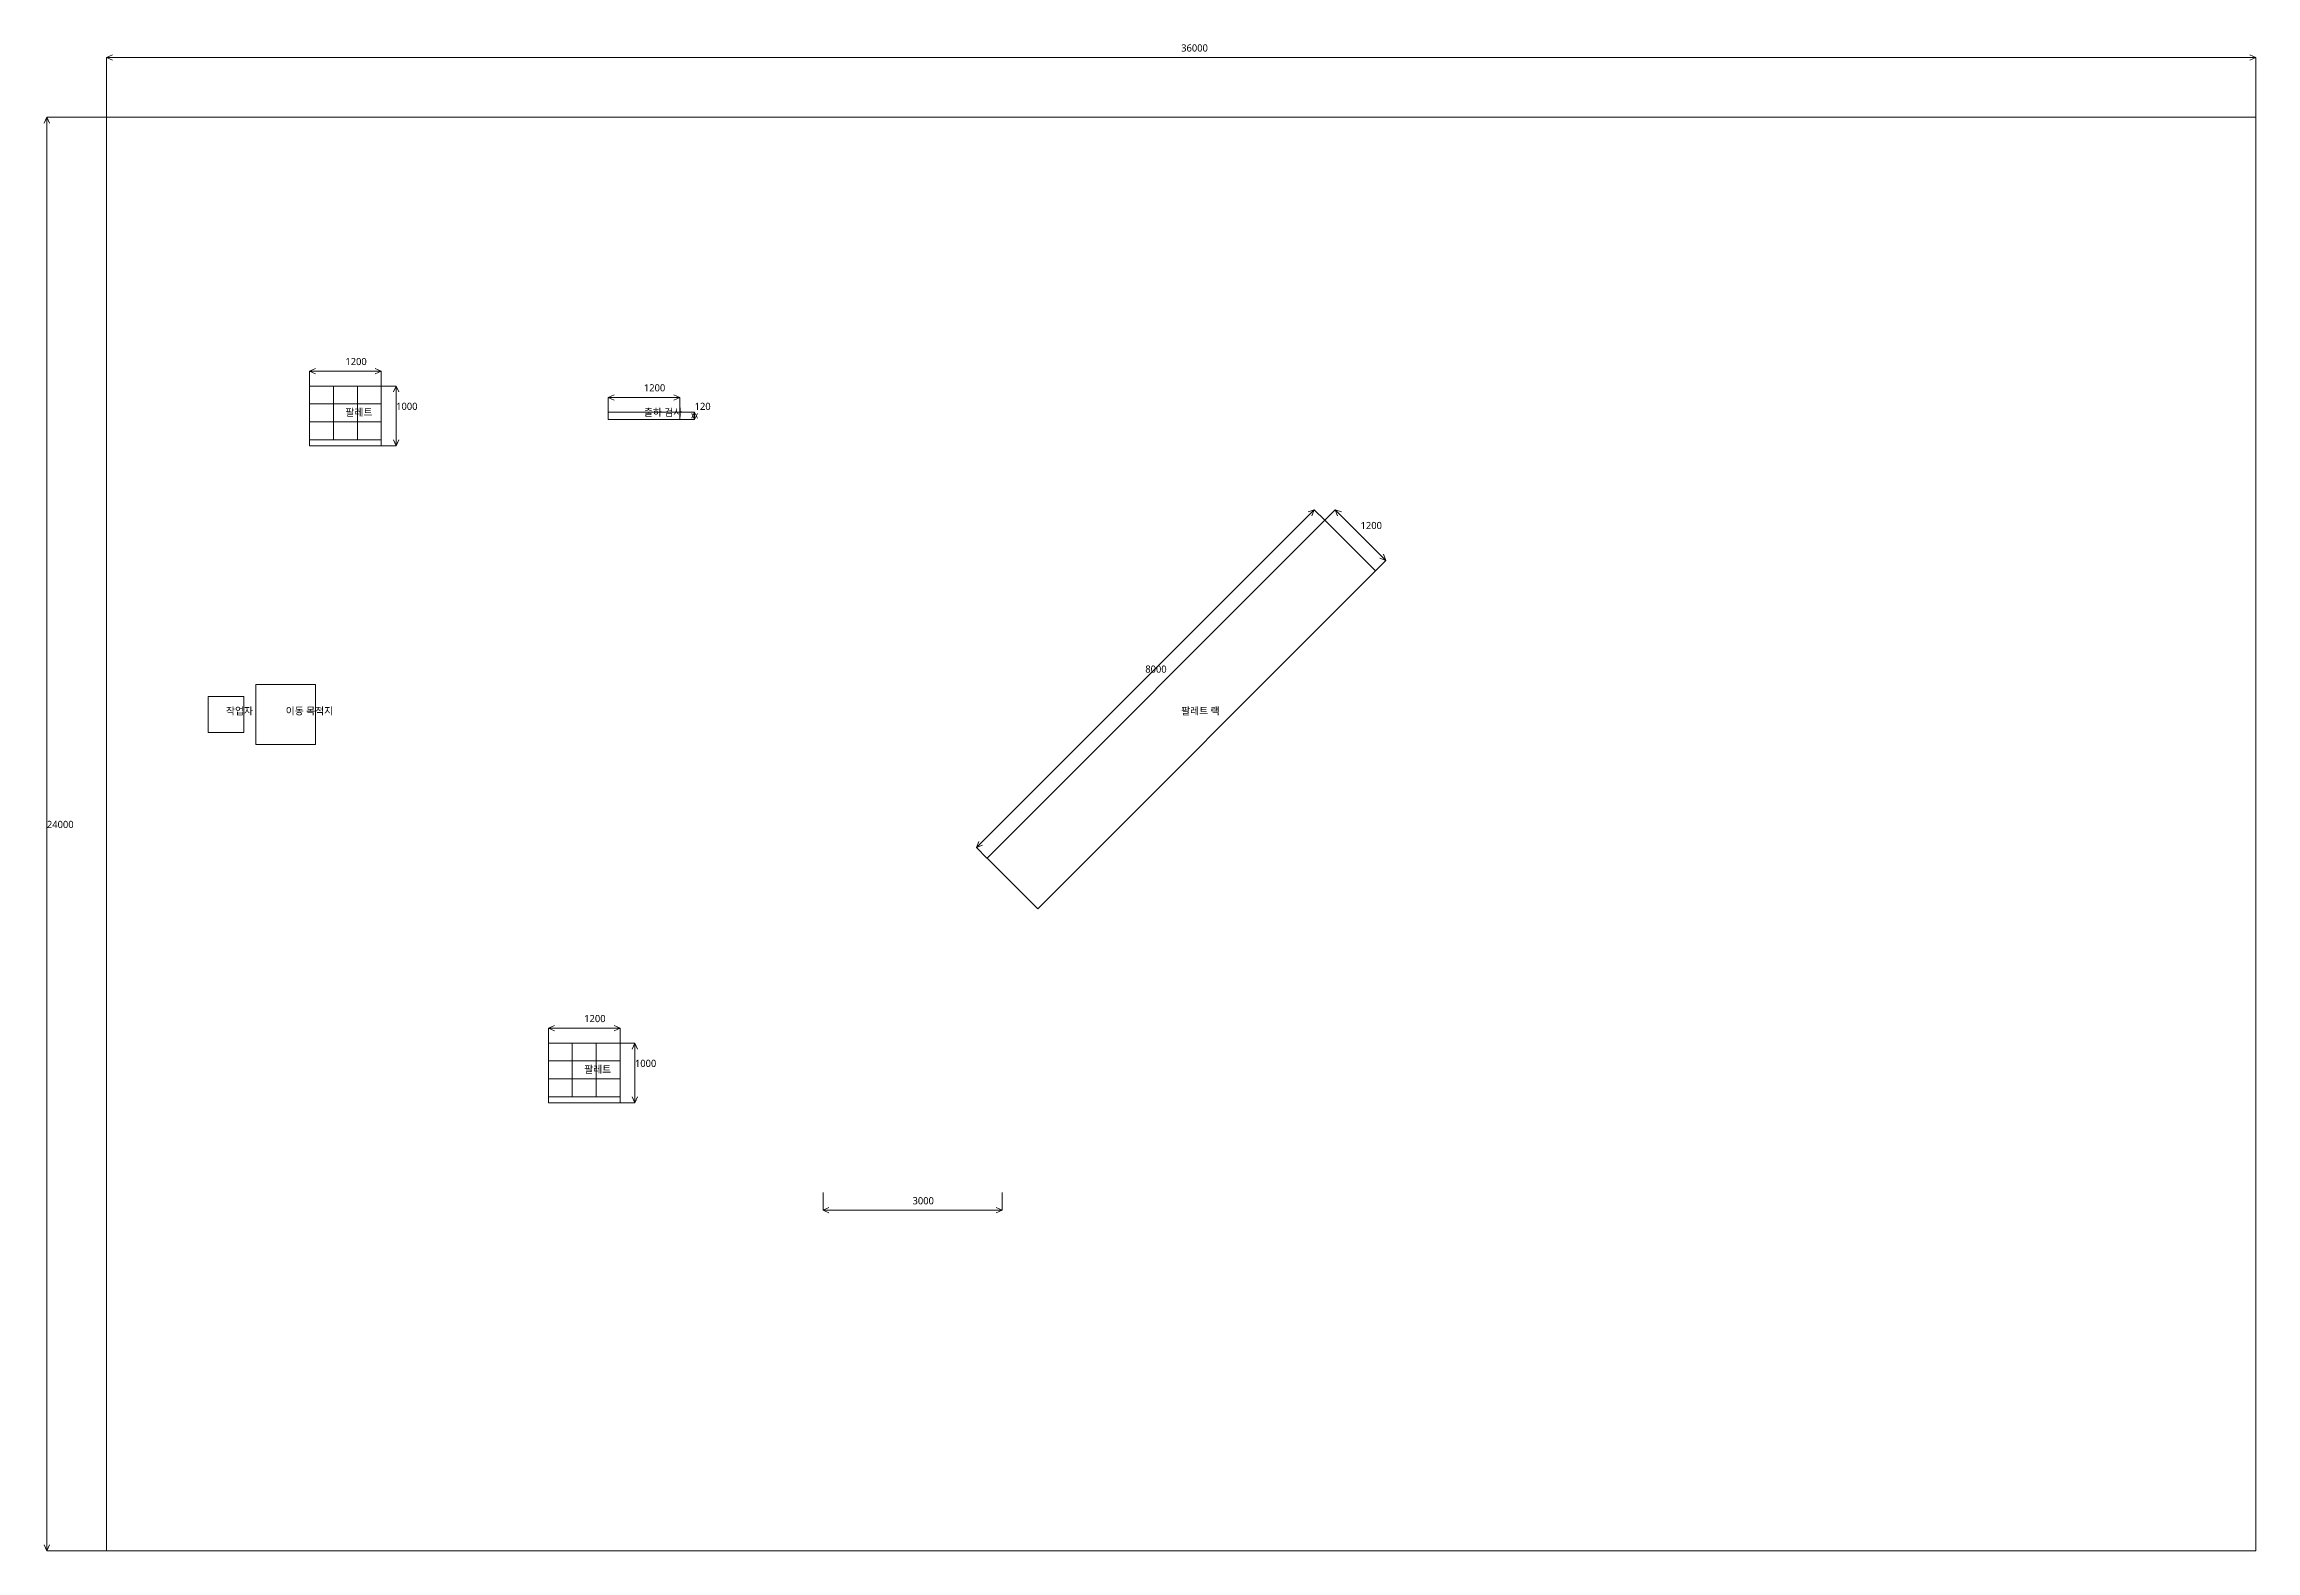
# Model space of a CAD drawing. Header units: millimetres. Extents: x -1045 to 36000, y -24000 to 1222.
import ezdxf

# ---------------------------------------------------------------- set-up
doc = ezdxf.new("R2010")
doc.units = ezdxf.units.MM
doc.layers.get('0').update_dxf_attribs({"lineweight": 0})
for name, color, linetype, lineweight in [('BOX', 2, 'Continuous', 0), ('DIMENSION', 1, 'Continuous', 0), ('EQUIPMENT', 3, 'Continuous', 0), ('OUTLINE', 1, 'Continuous', 0), ('PALLET', 1, 'Continuous', 0), ('RACK', 6, 'Continuous', 0), ('ROUTE', 6, 'Continuous', 0), ('TEXT', 2, 'Continuous', 0)]:
    doc.layers.add(name, color=color, linetype=linetype, lineweight=lineweight)
doc.styles.get("Standard").update_dxf_attribs({"font": 'malgun.ttf'})
doc.dimstyles.new('WAREHOUSE_MM', dxfattribs={"dimtxt": 120, "dimasz": 100, "dimexe": 60, "dimexo": 30, "dimgap": 0.09, "dimtad": 0, "dimtih": 1, "dimtoh": 1, "dimdec": 0, "dimzin": 0, "dimdsep": 46, "dimcen": 0.09, "dimadec": 0, "dimazin": 0, "dimtfac": 1, "dimtdec": 4, "dimtofl": 0, "dimtmove": 0, "dimatfit": 3, "dimfxl": 1, "dimtolj": 1, "dimtzin": 0, "dimarcsym": 0})

# ---------------------------------------------------------------- blocks, each defined once
blk = doc.blocks.new('EQ0')
blk.add_lwpolyline([(-600, 500), (600, 500), (600, -500), (-600, -500)], close=True)
blk = doc.blocks.new('EQ1')
blk.add_lwpolyline([(-200, 150), (200, 150), (200, -150), (-200, -150)], close=True)
blk = doc.blocks.new('EQ2')
blk.add_lwpolyline([(-600, 60), (600, 60), (600, -60), (-600, -60)], close=True)
blk = doc.blocks.new('EQ3')
blk.add_lwpolyline([(-4000, 600), (4000, 600), (4000, -600), (-4000, -600)], close=True)
blk = doc.blocks.new('EQ4')
blk.add_lwpolyline([(-300, 300), (300, 300), (300, -300), (-300, -300)], close=True)
blk = doc.blocks.new('EQ5')
blk.add_lwpolyline([(-500, 500), (500, 500), (500, -500), (-500, -500)], close=True)
blk = doc.blocks.new('D0')
for p, q in [((0, 1000), (100, 1045)), ((0, 0), (0, 1000)), ((0, 1000), (36000, 1000)), ((0, 1000), (100, 955)), ((36000, 1000), (35900, 1045)), ((36000, 1000), (35900, 955)), ((36000, 0), (36000, 1000))]:
    blk.add_line(p, q)
blk.add_text('36000', height=120).set_placement((18000, 1100))
blk = doc.blocks.new('D1')
for p, q in [((-1000, 0), (-1045, -100)), ((0, 0), (-1000, 0)), ((-1000, 0), (-1000, -24000)), ((-1000, 0), (-955, -100)), ((-1000, -24000), (-1045, -23900)), ((-1000, -24000), (-955, -23900)), ((0, -24000), (-1000, -24000))]:
    blk.add_line(p, q)
blk.add_text('24000', height=120).set_placement((-1000, -11900))
blk = doc.blocks.new('D2')
for p, q in [((3400, -4250), (3500, -4205)), ((3400, -4500), (3400, -4250)), ((3400, -4250), (4600, -4250)), ((3400, -4250), (3500, -4295)), ((4600, -4250), (4500, -4205)), ((4600, -4250), (4500, -4295)), ((4600, -4500), (4600, -4250))]:
    blk.add_line(p, q)
blk.add_text('1200', height=120).set_placement((4000, -4150))
blk = doc.blocks.new('D3')
for p, q in [((4600, -4500), (4850, -4500)), ((4850, -4500), (4805, -4600)), ((4850, -4500), (4850, -5500)), ((4850, -4500), (4895, -4600)), ((4600, -5500), (4850, -5500)), ((4850, -5500), (4805, -5400)), ((4850, -5500), (4895, -5400))]:
    blk.add_line(p, q)
blk.add_text('1000', height=120).set_placement((4850, -4900))
blk = doc.blocks.new('D4')
for p, q in [((8400, -4690), (8500, -4645)), ((8400, -4940), (8400, -4690)), ((8400, -4690), (9600, -4690)), ((8400, -4690), (8500, -4735)), ((9600, -4690), (9500, -4645)), ((9600, -4690), (9500, -4735)), ((9600, -4940), (9600, -4690))]:
    blk.add_line(p, q)
blk.add_text('1200', height=120).set_placement((9000, -4590))
blk = doc.blocks.new('D5')
for p, q in [((9600, -4940), (9850, -4940)), ((9600, -5060), (9850, -5060)), ((9850, -4940), (9805, -5040)), ((9850, -5060), (9805, -4960)), ((9850, -4940), (9850, -5060)), ((9850, -4940), (9895, -5040)), ((9850, -5060), (9895, -4960))]:
    blk.add_line(p, q)
blk.add_text('120', height=120).set_placement((9850, -4900))
blk = doc.blocks.new('D6')
for p, q in [((14571, -12227), (20227, -6571)), ((20227, -6571), (20125, -6609)), ((20227, -6571), (20188, -6673)), ((20404, -6747), (20227, -6571)), ((14571, -12227), (14609, -12125)), ((14571, -12227), (14673, -12188)), ((14747, -12404), (14571, -12227))]:
    blk.add_line(p, q)
blk.add_text('8000', height=120).set_placement((17399, -9299))
blk = doc.blocks.new('D7')
for p, q in [((20404, -6747), (20581, -6571)), ((20581, -6571), (21429, -7419)), ((20581, -6571), (20620, -6673)), ((20581, -6571), (20683, -6609)), ((21429, -7419), (21327, -7380)), ((21429, -7419), (21391, -7317)), ((21253, -7596), (21429, -7419))]:
    blk.add_line(p, q)
blk.add_text('1200', height=120).set_placement((21005, -6895))
blk = doc.blocks.new('D8')
for p, q in [((7400, -15250), (7500, -15205)), ((7400, -15500), (7400, -15250)), ((7400, -15250), (8600, -15250)), ((7400, -15250), (7500, -15295)), ((8600, -15250), (8500, -15205)), ((8600, -15250), (8500, -15295)), ((8600, -15500), (8600, -15250))]:
    blk.add_line(p, q)
blk.add_text('1200', height=120).set_placement((8000, -15150))
blk = doc.blocks.new('D9')
for p, q in [((8600, -15500), (8850, -15500)), ((8850, -15500), (8805, -15600)), ((8850, -15500), (8850, -16500)), ((8850, -15500), (8895, -15600)), ((8600, -16500), (8850, -16500)), ((8850, -16500), (8805, -16400)), ((8850, -16500), (8895, -16400))]:
    blk.add_line(p, q)
blk.add_text('1000', height=120).set_placement((8850, -15900))
blk = doc.blocks.new('D10')
for p, q in [((12000, -18000), (12000, -18300)), ((15000, -18000), (15000, -18300)), ((12000, -18300), (12100, -18255)), ((12000, -18300), (15000, -18300)), ((12000, -18300), (12100, -18345)), ((15000, -18300), (14900, -18255)), ((15000, -18300), (14900, -18345))]:
    blk.add_line(p, q)
blk.add_text('3000', height=120).set_placement((13500, -18200))

msp = doc.modelspace()

# ---------------------------------------------------------------- linework, layer by layer
at = {"layer": 'OUTLINE'}
msp.add_lwpolyline([(0, 0), (36000, 0), (36000, -24000), (0, -24000)], close=True, dxfattribs=at)

# ---------------------------------------------------------------- block references
at = {"layer": 'BOX'}
for p in [(3600, -4650), (3600, -4950), (4000, -4650), (4000, -4950), (4400, -4650), (4400, -4950), (3600, -5250), (4000, -5250), (4400, -5250), (7600, -15650), (8000, -15650), (8400, -15650), (7600, -15950), (8000, -15950), (8400, -15950), (7600, -16250), (8000, -16250), (8400, -16250)]:
    msp.add_blockref('EQ1', p, dxfattribs=at)
at = {"layer": 'EQUIPMENT'}
msp.add_blockref('EQ4', (2000, -10000), dxfattribs=at)
at = {"layer": 'PALLET'}
for p in [(4000, -5000), (8000, -16000)]:
    msp.add_blockref('EQ0', p, dxfattribs=at)
at = {"layer": 'RACK', "rotation": 45}
msp.add_blockref('EQ3', (18000, -10000), dxfattribs=at)
at = {"layer": 'ROUTE'}
msp.add_blockref('EQ5', (3000, -10000), dxfattribs=at)
at = {"layer": 'TEXT'}
msp.add_blockref('EQ2', (9000, -5000), dxfattribs=at)

# ---------------------------------------------------------------- texts
for s, p in [('팔레트', (4000, -5000)), ('출하 검사', (9000, -5000)), ('작업자', (2000, -10000)), ('이동 목적지', (3000, -10000)), ('팔레트 랙', (18000, -10000)), ('팔레트', (8000, -16000))]:
    msp.add_text(s, height=120, dxfattribs=at).set_placement(p)

# ---------------------------------------------------------------- dimensions: what is measured, and where the dimension line sits
at = {"layer": 'DIMENSION'}
for p1, p2, distance, picture, middle in [((0, 0), (36000, 0), 1000, 'D0', (18000, 1000)), ((0, 0), (0, -24000), -1000, 'D1', (-1000, -12000)), ((3400, -4500), (4600, -4500), 250, 'D2', (4000, -4250)), ((4600, -4500), (4600, -5500), 250, 'D3', (4850, -5000)), ((8400, -4940), (9600, -4940), 250, 'D4', (9000, -4690)), ((9600, -4940), (9600, -5060), 250, 'D5', (9850, -5000)), ((14747.3, -12404.2), (20404.2, -6747.3), 250, 'D6', (17399, -9399)), ((20404.2, -6747.3), (21252.7, -7595.8), 250, 'D7', (21005.2, -6994.8)), ((7400, -15500), (8600, -15500), 250, 'D8', (8000, -15250)), ((8600, -15500), (8600, -16500), 250, 'D9', (8850, -16000)), ((12000, -18000), (15000, -18000), -300, 'D10', (13500, -18300))]:
    dim = msp.add_aligned_dim(p1=p1, p2=p2, distance=distance, dimstyle='WAREHOUSE_MM', dxfattribs=at)
    dim.commit()
    dim.dimension.update_dxf_attribs({"geometry": picture, "text_midpoint": middle})

doc.saveas('drawing.dxf')
